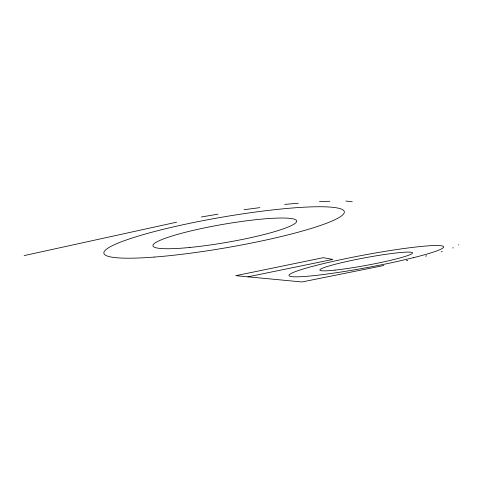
<?xml version="1.0" encoding="UTF-8"?>
<svg xmlns="http://www.w3.org/2000/svg" width="483" height="483" viewBox="0 0 483 483"><rect width="100%" height="100%" fill="white"/><g stroke="black" fill="none" stroke-linecap="round" stroke-linejoin="round"><path stroke-width="0.72" d="M458.512 244.935L458.85 244.748M452.637 247.978L453.32 247.743M441.329 251.8L442.283 251.534M425.553 256.123L426.718 255.845M24.15 255.598L176.549 222.204M406.42 260.687L407.718 260.409M247.894 276.831L332.835 259.425L323.26 257.68L235.776 275.678L302.014 281.963L383.804 265.493M201.411 216.976L218.014 214.15M244.078 209.707L259.896 207.636M284.668 204.394L298.271 203.252M319.511 201.465L329.811 201.296M345.876 201.037L352.27 201.785M413.52 257.668L397.044 261.526A78.687 6.442 -10.5 0 1 289.015 275.201A78.687 6.442 -10.5 0 1 401.669 248.836A78.687 6.442 -10.5 0 1 413.52 257.668M334.979 270.118A47.147 3.852 -10.5 0 0 411.522 253.967A47.147 3.852 -10.5 0 0 352.24 260.313A47.147 3.852 -10.5 0 0 334.979 270.118M154.119 257.083A122.012 15.42 -9.8 0 0 343.757 213.685A122.012 15.42 -9.8 0 0 174.309 226.69A122.012 15.42 -9.8 0 0 154.119 257.083M189.855 247.465A72.957 9.189 -9.8 0 0 296.701 221.027A72.957 9.189 -9.8 0 0 187.851 231.665A72.957 9.189 -9.8 0 0 189.855 247.465"/></g></svg>
